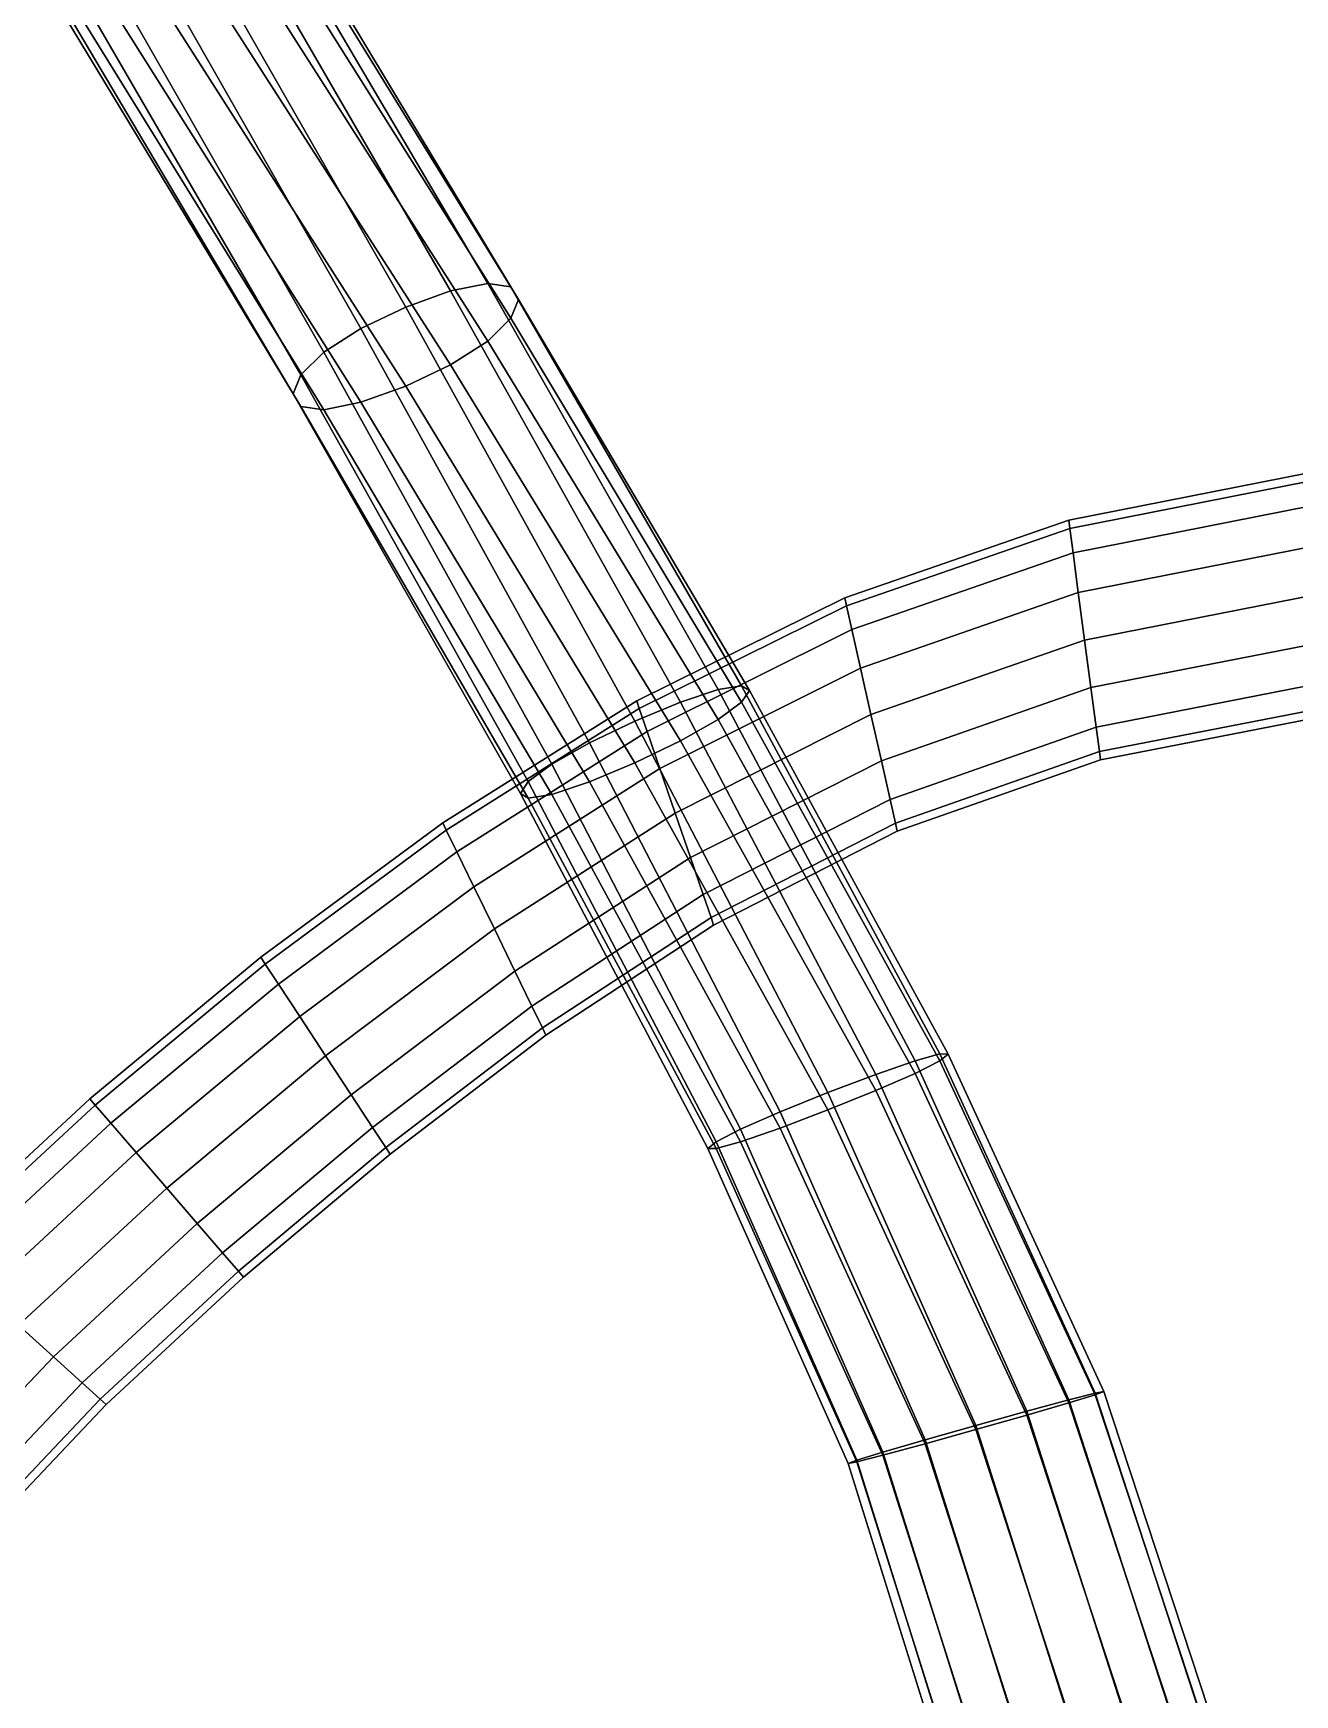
# Model space of a CAD drawing. Extents: x -69847 to 69397, y -182924 to 65597.
# Drawn here: x 11238 to 33842, y -117223 to -87453 of the extents above; entities that cross this region are included whole.
import ezdxf

# ---------------------------------------------------------------- set-up
doc = ezdxf.new("R2010")
doc.units = 0

msp = doc.modelspace()

# ---------------------------------------------------------------- linework, layer by layer
for points in [[(13543.168945, -84716.585938, -84842.164063), (17913.484375, -92358.851563, -90535.335938), (18716.277344, -92070.648438, -90340.320313), (14354.973633, -84528.679688, -84658.351563)], [(14354.973633, -84528.679688, -84658.351563), (18716.277344, -92070.648438, -90340.320313), (19381.449219, -91936.796875, -89755.265625), (15027.611328, -84537.210938, -84106.8125)], [(15445.109375, -84767.210938, -83218.179688), (15027.611328, -84537.210938, -84106.8125), (19381.449219, -91936.796875, -89755.265625), (19794.314453, -91997.335938, -88812.671875)], [(12731.364258, -85055.742188, -84658.25), (17110.689453, -92743.71875, -90340.3125), (17913.484375, -92358.851563, -90535.335938), (13543.168945, -84716.585938, -84842.164063)], [(15584.277344, -85163.203125, -82145.679688), (15445.109375, -84767.210938, -83218.179688), (19794.314453, -91997.335938, -88812.671875), (19931.935547, -92221.585938, -87675.054688)], [(12058.726563, -85500.984375, -84106.632813), (16445.517578, -93167.554688, -89755.242188), (17110.689453, -92743.71875, -90340.3125), (12731.364258, -85055.742188, -84658.25)], [(15445.109375, -85649.546875, -81073.15625), (15584.277344, -85163.203125, -82145.679688), (19931.935547, -92221.585938, -87675.054688), (19794.314453, -92561.226563, -86537.4375)], [(11641.227539, -86002.046875, -83217.960938), (16032.654297, -93574.242188, -88812.648438), (16445.517578, -93167.554688, -89755.242188), (12058.726563, -85500.984375, -84106.632813)], [(15027.611328, -86150.617188, -80184.476563), (15445.109375, -85649.546875, -81073.15625), (19794.314453, -92561.226563, -86537.4375), (19381.449219, -92967.90625, -85594.835938)], [(11502.061523, -86488.390625, -82145.445313), (15895.033203, -93913.875, -87675.023438), (16032.654297, -93574.242188, -88812.648438), (11641.227539, -86002.046875, -83217.960938)], [(18716.277344, -93391.75, -85009.765625), (14354.973633, -86595.851563, -79632.859375), (15027.611328, -86150.617188, -80184.476563), (19381.449219, -92967.90625, -85594.835938)], [(11641.227539, -86884.382813, -81072.9375), (16032.654297, -94138.125, -86537.40625), (15895.033203, -93913.875, -87675.023438), (11502.061523, -86488.390625, -82145.445313)], [(17913.484375, -93776.617188, -84814.742188), (13543.168945, -86935.007813, -79448.960938), (14354.973633, -86595.851563, -79632.859375), (18716.277344, -93391.75, -85009.765625)], [(12058.726563, -87114.382813, -80184.3125), (16445.517578, -94198.664063, -85594.8125), (16032.654297, -94138.125, -86537.40625), (11641.227539, -86884.382813, -81072.9375)], [(16445.517578, -94198.664063, -85594.8125), (12058.726563, -87114.382813, -80184.3125), (12731.364258, -87122.914063, -79632.773438), (17110.689453, -94064.820313, -85009.757813)], [(17110.689453, -94064.820313, -85009.757813), (12731.364258, -87122.914063, -79632.773438), (13543.168945, -86935.007813, -79448.960938), (17913.484375, -93776.617188, -84814.742188)], [(18716.277344, -92070.648438, -90340.320313), (22835.388672, -99436.757813, -95040.75), (23511.175781, -99209.171875, -94427.46875), (19381.449219, -91936.796875, -89755.265625)], [(19794.314453, -91997.335938, -88812.671875), (19381.449219, -91936.796875, -89755.265625), (23511.175781, -99209.171875, -94427.46875), (23930.628906, -99143.351563, -93439.40625)], [(17913.484375, -92358.851563, -90535.335938), (22019.785156, -99777.96875, -95245.179688), (22835.388672, -99436.757813, -95040.75), (18716.277344, -92070.648438, -90340.320313)], [(19931.935547, -92221.585938, -87675.054688), (19794.314453, -91997.335938, -88812.671875), (23930.628906, -99143.351563, -93439.40625), (24070.447266, -99228.625, -92246.914063)], [(19794.314453, -92561.226563, -86537.4375), (19931.935547, -92221.585938, -87675.054688), (24070.447266, -99228.625, -92246.914063), (23930.628906, -99439.585938, -91054.421875)], [(17110.689453, -92743.71875, -90340.3125), (21204.181641, -100169.960938, -95040.75), (22019.785156, -99777.96875, -95245.179688), (17913.484375, -92358.851563, -90535.335938)], [(19381.449219, -92967.90625, -85594.835938), (19794.314453, -92561.226563, -86537.4375), (23930.628906, -99439.585938, -91054.421875), (23511.175781, -99750.84375, -90066.359375)], [(16445.517578, -93167.554688, -89755.242188), (20528.394531, -100549.890625, -94427.46875), (21204.181641, -100169.960938, -95040.75), (17110.689453, -92743.71875, -90340.3125)], [(16032.654297, -93574.242188, -88812.648438), (20108.941406, -100861.148438, -93439.40625), (20528.394531, -100549.890625, -94427.46875), (16445.517578, -93167.554688, -89755.242188)], [(22835.388672, -100130.773438, -89453.078125), (18716.277344, -93391.75, -85009.765625), (19381.449219, -92967.90625, -85594.835938), (23511.175781, -99750.84375, -90066.359375)], [(22019.785156, -100522.765625, -89248.648438), (17913.484375, -93776.617188, -84814.742188), (18716.277344, -93391.75, -85009.765625), (22835.388672, -100130.773438, -89453.078125)], [(15895.033203, -93913.875, -87675.023438), (19969.125, -101072.109375, -92246.914063), (20108.941406, -100861.148438, -93439.40625), (16032.654297, -93574.242188, -88812.648438)], [(16032.654297, -94138.125, -86537.40625), (20108.941406, -101157.382813, -91054.421875), (19969.125, -101072.109375, -92246.914063), (15895.033203, -93913.875, -87675.023438)], [(20528.394531, -101091.5625, -90066.359375), (16445.517578, -94198.664063, -85594.8125), (17110.689453, -94064.820313, -85009.757813), (21204.181641, -100863.976563, -89453.078125)], [(21204.181641, -100863.976563, -89453.078125), (17110.689453, -94064.820313, -85009.757813), (17913.484375, -93776.617188, -84814.742188), (22019.785156, -100522.765625, -89248.648438)], [(16445.517578, -94198.664063, -85594.8125), (20528.394531, -101091.5625, -90066.359375), (20108.941406, -101157.382813, -91054.421875), (16032.654297, -94138.125, -86537.40625)], [(29792.476563, -96179.53125, -17978.796875), (29811.839844, -96325.820313, -18867.46875), (34104.773438, -95476.953125, -18867.46875), (34095.230469, -95328.375, -17978.796875)], [(29811.839844, -96325.820313, -17090.125), (29792.476563, -96179.53125, -17978.796875), (34095.230469, -95328.375, -17978.796875), (34104.773438, -95476.953125, -17090.125)], [(29811.839844, -96325.820313, -18867.46875), (29869.925781, -96764.6875, -19603.796875), (34133.394531, -95922.695313, -19603.796875), (34104.773438, -95476.953125, -18867.46875)], [(29869.925781, -96764.6875, -16353.796875), (29811.839844, -96325.820313, -17090.125), (34104.773438, -95476.953125, -17090.125), (34133.394531, -95922.695313, -16353.796875)], [(34179.511719, -96640.828125, -15896.765625), (29963.509766, -97471.75, -15896.765625), (29869.925781, -96764.6875, -16353.796875), (34133.394531, -95922.695313, -16353.796875)], [(29869.925781, -96764.6875, -19603.796875), (29963.509766, -97471.75, -20060.828125), (34179.511719, -96640.828125, -20060.828125), (34133.394531, -95922.695313, -19603.796875)], [(25777.511719, -97569.484375, -17978.796875), (25809.587891, -97711.984375, -18867.46875), (29811.839844, -96325.820313, -18867.46875), (29792.476563, -96179.53125, -17978.796875)], [(25809.587891, -97711.984375, -17090.125), (25777.511719, -97569.484375, -17978.796875), (29792.476563, -96179.53125, -17978.796875), (29811.839844, -96325.820313, -17090.125)], [(25809.587891, -97711.984375, -18867.46875), (25905.818359, -98139.492188, -19603.796875), (29869.925781, -96764.6875, -19603.796875), (29811.839844, -96325.820313, -18867.46875)], [(25905.818359, -98139.492188, -16353.796875), (25809.587891, -97711.984375, -17090.125), (29811.839844, -96325.820313, -17090.125), (29869.925781, -96764.6875, -16353.796875)], [(34235.171875, -97507.539063, -15744.421875), (30076.455078, -98325.09375, -15744.421875), (29963.509766, -97471.75, -15896.765625), (34179.511719, -96640.828125, -15896.765625)], [(29963.509766, -97471.75, -20060.828125), (30076.457031, -98325.09375, -20213.171875), (34235.171875, -97507.539063, -20213.171875), (34179.511719, -96640.828125, -20060.828125)], [(26060.853516, -98828.242188, -15896.765625), (25905.818359, -98139.492188, -16353.796875), (29869.925781, -96764.6875, -16353.796875), (29963.509766, -97471.75, -15896.765625)], [(29869.925781, -96764.6875, -19603.796875), (25905.818359, -98139.492188, -19603.796875), (26060.853516, -98828.242188, -20060.828125), (29963.509766, -97471.75, -20060.828125)], [(22050.583984, -99414.8125, -17978.796875), (22097.582031, -99551.84375, -18867.46875), (25809.587891, -97711.984375, -18867.46875), (25777.511719, -97569.484375, -17978.796875)], [(22097.582031, -99551.84375, -17090.125), (22050.583984, -99414.8125, -17978.796875), (25777.511719, -97569.484375, -17978.796875), (25809.587891, -97711.984375, -17090.125)], [(26247.964844, -99659.5, -15744.421875), (26060.853516, -98828.242188, -15896.765625), (29963.509766, -97471.75, -15896.765625), (30076.455078, -98325.09375, -15744.421875)], [(29963.509766, -97471.75, -20060.828125), (26060.853516, -98828.242188, -20060.828125), (26247.966797, -99659.5, -20213.171875), (30076.457031, -98325.09375, -20213.171875)], [(34290.828125, -98374.25, -15896.765625), (30189.400391, -99178.4375, -15896.765625), (30076.455078, -98325.09375, -15744.421875), (34235.171875, -97507.539063, -15744.421875)], [(30076.457031, -98325.09375, -20213.171875), (30189.402344, -99178.4375, -20060.828125), (34290.832031, -98374.25, -20060.828125), (34235.171875, -97507.539063, -20213.171875)], [(22097.582031, -99551.84375, -18867.46875), (22238.572266, -99962.9375, -19603.796875), (25905.818359, -98139.492188, -19603.796875), (25809.587891, -97711.984375, -18867.46875)], [(22238.572266, -99962.9375, -16353.796875), (22097.582031, -99551.84375, -17090.125), (25809.587891, -97711.984375, -17090.125), (25905.818359, -98139.492188, -16353.796875)], [(22465.726563, -100625.25, -15896.765625), (22238.572266, -99962.9375, -16353.796875), (25905.818359, -98139.492188, -16353.796875), (26060.853516, -98828.242188, -15896.765625)], [(25905.818359, -98139.492188, -19603.796875), (22238.572266, -99962.9375, -19603.796875), (22465.726563, -100625.257813, -20060.828125), (26060.853516, -98828.242188, -20060.828125)], [(26435.078125, -100490.75, -15896.765625), (26247.964844, -99659.5, -15744.421875), (30076.455078, -98325.09375, -15744.421875), (30189.400391, -99178.4375, -15896.765625)], [(30076.457031, -98325.09375, -20213.171875), (26247.966797, -99659.5, -20213.171875), (26435.078125, -100490.757813, -20060.828125), (30189.402344, -99178.4375, -20060.828125)], [(34336.945313, -99092.382813, -16353.796875), (30282.984375, -99885.5, -16353.796875), (30189.400391, -99178.4375, -15896.765625), (34290.828125, -98374.25, -15896.765625)], [(30189.402344, -99178.4375, -20060.828125), (30282.986328, -99885.5, -19603.796875), (34336.949219, -99092.382813, -19603.796875), (34290.832031, -98374.25, -20060.828125)], [(22739.876953, -101424.601563, -15744.421875), (22465.726563, -100625.25, -15896.765625), (26060.853516, -98828.242188, -15896.765625), (26247.964844, -99659.5, -15744.421875)], [(26060.853516, -98828.242188, -20060.828125), (22465.726563, -100625.257813, -20060.828125), (22739.876953, -101424.609375, -20213.171875), (26247.966797, -99659.5, -20213.171875)], [(34365.570313, -99538.125, -17090.125), (30341.072266, -100324.367188, -17090.125), (30282.984375, -99885.5, -16353.796875), (34336.945313, -99092.382813, -16353.796875)], [(34336.949219, -99092.382813, -19603.796875), (30282.986328, -99885.5, -19603.796875), (30341.072266, -100324.367188, -18867.46875), (34365.570313, -99538.125, -18867.46875)], [(18575.798828, -101600.203125, -17978.796875), (18638.808594, -101729.890625, -18867.46875), (22097.582031, -99551.84375, -18867.46875), (22050.583984, -99414.8125, -17978.796875)], [(18638.808594, -101729.890625, -17090.125), (18575.798828, -101600.203125, -17978.796875), (22050.583984, -99414.8125, -17978.796875), (22097.582031, -99551.84375, -17090.125)], [(23511.175781, -99209.171875, -94427.46875), (22835.388672, -99436.757813, -95040.75), (26333.552734, -106108.835938, -98112.710938), (27042.771484, -105862.59375, -97481.359375)], [(23930.628906, -99143.351563, -93439.40625), (23511.175781, -99209.171875, -94427.46875), (27042.771484, -105862.59375, -97481.359375), (27482.974609, -105741.335938, -96464.195313)], [(24070.447266, -99228.625, -92246.914063), (23930.628906, -99143.351563, -93439.40625), (27482.974609, -105741.335938, -96464.195313), (27629.710938, -105745.804688, -95236.570313)], [(23930.628906, -99439.585938, -91054.421875), (24070.447266, -99228.625, -92246.914063), (27629.710938, -105745.804688, -95236.570313), (27482.974609, -105865.359375, -94008.953125)], [(26590.113281, -101179.507813, -16353.796875), (26435.078125, -100490.75, -15896.765625), (30189.400391, -99178.4375, -15896.765625), (30282.984375, -99885.5, -16353.796875)], [(30189.402344, -99178.4375, -20060.828125), (26435.078125, -100490.757813, -20060.828125), (26590.113281, -101179.507813, -19603.796875), (30282.986328, -99885.5, -19603.796875)], [(18638.808594, -101729.890625, -18867.46875), (18827.839844, -102118.9375, -19603.796875), (22238.572266, -99962.9375, -19603.796875), (22097.582031, -99551.84375, -18867.46875)], [(18827.839844, -102118.9375, -16353.796875), (18638.808594, -101729.890625, -17090.125), (22097.582031, -99551.84375, -17090.125), (22238.572266, -99962.9375, -16353.796875)], [(22835.388672, -99436.757813, -95040.75), (22019.785156, -99777.96875, -95245.179688), (25477.599609, -106433.882813, -98323.15625), (26333.552734, -106108.835938, -98112.710938)], [(23014.027344, -102223.953125, -15896.765625), (22739.876953, -101424.601563, -15744.421875), (26247.964844, -99659.5, -15744.421875), (26435.078125, -100490.75, -15896.765625)], [(26247.966797, -99659.5, -20213.171875), (22739.876953, -101424.609375, -20213.171875), (23014.027344, -102223.953125, -20060.828125), (26435.078125, -100490.757813, -20060.828125)], [(23511.175781, -99750.84375, -90066.359375), (23930.628906, -99439.585938, -91054.421875), (27482.974609, -105865.359375, -94008.953125), (27042.771484, -106089.375, -92991.78125)], [(34365.570313, -99538.125, -18867.46875), (30341.072266, -100324.367188, -18867.46875), (30360.433594, -100470.65625, -17978.796875), (34375.113281, -99686.703125, -17978.796875)], [(34375.113281, -99686.703125, -17978.796875), (30360.433594, -100470.65625, -17978.796875), (30341.072266, -100324.367188, -17090.125), (34365.570313, -99538.125, -17090.125)], [(19132.390625, -102745.734375, -15896.765625), (18827.839844, -102118.9375, -16353.796875), (22238.572266, -99962.9375, -16353.796875), (22465.726563, -100625.25, -15896.765625)], [(22238.572266, -99962.9375, -19603.796875), (18827.839844, -102118.9375, -19603.796875), (19132.390625, -102745.742188, -20060.828125), (22465.726563, -100625.257813, -20060.828125)], [(22019.785156, -99777.96875, -95245.179688), (21204.181641, -100169.960938, -95040.75), (24621.646484, -106780.1875, -98112.710938), (25477.599609, -106433.882813, -98323.15625)], [(22835.388672, -100130.773438, -89453.078125), (23511.175781, -99750.84375, -90066.359375), (27042.771484, -106089.375, -92991.78125), (26333.552734, -106399.398438, -92360.429688)], [(30282.986328, -99885.5, -19603.796875), (26590.113281, -101179.507813, -19603.796875), (26686.341797, -101607.007813, -18867.46875), (30341.072266, -100324.367188, -18867.46875)], [(30341.072266, -100324.367188, -17090.125), (26686.341797, -101607.007813, -17090.125), (26590.113281, -101179.507813, -16353.796875), (30282.984375, -99885.5, -16353.796875)], [(21204.181641, -100169.960938, -95040.75), (20528.394531, -100549.890625, -94427.46875), (23912.427734, -107090.210938, -97481.359375), (24621.646484, -106780.1875, -98112.710938)], [(22019.785156, -100522.765625, -89248.648438), (22835.388672, -100130.773438, -89453.078125), (26333.552734, -106399.398438, -92360.429688), (25477.599609, -106745.703125, -92149.984375)], [(30341.072266, -100324.367188, -18867.46875), (26686.341797, -101607.007813, -18867.46875), (26718.417969, -101749.515625, -17978.796875), (30360.433594, -100470.65625, -17978.796875)], [(30360.433594, -100470.65625, -17978.796875), (26718.417969, -101749.515625, -17978.796875), (26686.341797, -101607.007813, -17090.125), (30341.072266, -100324.367188, -17090.125)], [(20528.394531, -100549.890625, -94427.46875), (20108.941406, -100861.148438, -93439.40625), (23472.222656, -107314.226563, -96464.195313), (23912.427734, -107090.210938, -97481.359375)], [(21204.181641, -100863.976563, -89453.078125), (22019.785156, -100522.765625, -89248.648438), (25477.599609, -106745.703125, -92149.984375), (24621.644531, -107070.75, -92360.429688)], [(23241.181641, -102886.273438, -16353.796875), (23014.027344, -102223.953125, -15896.765625), (26435.078125, -100490.75, -15896.765625), (26590.113281, -101179.507813, -16353.796875)], [(26435.078125, -100490.757813, -20060.828125), (23014.027344, -102223.953125, -20060.828125), (23241.181641, -102886.273438, -19603.796875), (26590.113281, -101179.507813, -19603.796875)], [(19499.951172, -103502.21875, -15744.421875), (19132.390625, -102745.734375, -15896.765625), (22465.726563, -100625.25, -15896.765625), (22739.876953, -101424.601563, -15744.421875)], [(22465.726563, -100625.257813, -20060.828125), (19132.390625, -102745.742188, -20060.828125), (19499.951172, -103502.21875, -20213.171875), (22739.876953, -101424.609375, -20213.171875)], [(20108.941406, -100861.148438, -93439.40625), (19969.125, -101072.109375, -92246.914063), (23325.488281, -107433.78125, -95236.570313), (23472.222656, -107314.226563, -96464.195313)], [(20528.394531, -101091.5625, -90066.359375), (21204.181641, -100863.976563, -89453.078125), (24621.644531, -107070.75, -92360.429688), (23912.427734, -107317, -92991.78125)], [(19969.125, -101072.109375, -92246.914063), (20108.941406, -101157.382813, -91054.421875), (23472.222656, -107438.25, -94008.953125), (23325.488281, -107433.78125, -95236.570313)], [(20108.941406, -101157.382813, -91054.421875), (20528.394531, -101091.5625, -90066.359375), (23912.427734, -107317, -92991.78125), (23472.222656, -107438.25, -94008.953125)], [(26590.113281, -101179.507813, -19603.796875), (23241.181641, -102886.273438, -19603.796875), (23382.171875, -103297.367188, -18867.46875), (26686.341797, -101607.007813, -18867.46875)], [(26686.341797, -101607.007813, -17090.125), (23382.171875, -103297.367188, -17090.125), (23241.181641, -102886.273438, -16353.796875), (26590.113281, -101179.507813, -16353.796875)], [(19867.511719, -104258.703125, -15896.765625), (19499.951172, -103502.21875, -15744.421875), (22739.876953, -101424.601563, -15744.421875), (23014.027344, -102223.953125, -15896.765625)], [(22739.876953, -101424.609375, -20213.171875), (19499.951172, -103502.21875, -20213.171875), (19867.511719, -104258.703125, -20060.828125), (23014.027344, -102223.953125, -20060.828125)], [(15317.262695, -104010.359375, -17978.796875), (15396.263672, -104130.617188, -18867.46875), (18638.808594, -101729.890625, -18867.46875), (18575.798828, -101600.203125, -17978.796875)], [(15396.263672, -104130.617188, -17090.125), (15317.262695, -104010.359375, -17978.796875), (18575.798828, -101600.203125, -17978.796875), (18638.808594, -101729.890625, -17090.125)], [(15396.263672, -104130.617188, -18867.46875), (15633.267578, -104491.398438, -19603.796875), (18827.839844, -102118.9375, -19603.796875), (18638.808594, -101729.890625, -18867.46875)], [(15633.267578, -104491.398438, -16353.796875), (15396.263672, -104130.617188, -17090.125), (18638.808594, -101729.890625, -17090.125), (18827.839844, -102118.9375, -16353.796875)], [(26686.341797, -101607.007813, -18867.46875), (23382.171875, -103297.367188, -18867.46875), (23429.169922, -103434.398438, -17978.796875), (26718.417969, -101749.515625, -17978.796875)], [(26718.417969, -101749.515625, -17978.796875), (23429.169922, -103434.398438, -17978.796875), (23382.171875, -103297.367188, -17090.125), (26686.341797, -101607.007813, -17090.125)], [(16015.109375, -105072.648438, -15896.765625), (15633.267578, -104491.398438, -16353.796875), (18827.839844, -102118.9375, -16353.796875), (19132.390625, -102745.734375, -15896.765625)], [(18827.839844, -102118.9375, -19603.796875), (15633.267578, -104491.398438, -19603.796875), (16015.109375, -105072.648438, -20060.828125), (19132.390625, -102745.742188, -20060.828125)], [(20172.0625, -104885.5, -16353.796875), (19867.511719, -104258.703125, -15896.765625), (23014.027344, -102223.953125, -15896.765625), (23241.181641, -102886.273438, -16353.796875)], [(23014.027344, -102223.953125, -20060.828125), (19867.511719, -104258.703125, -20060.828125), (20172.0625, -104885.5, -19603.796875), (23241.181641, -102886.273438, -19603.796875)], [(16475.951172, -105774.15625, -15744.421875), (16015.109375, -105072.648438, -15896.765625), (19132.390625, -102745.734375, -15896.765625), (19499.951172, -103502.21875, -15744.421875)], [(19132.390625, -102745.742188, -20060.828125), (16015.109375, -105072.648438, -20060.828125), (16475.951172, -105774.15625, -20213.171875), (19499.951172, -103502.21875, -20213.171875)], [(23241.181641, -102886.273438, -19603.796875), (20172.0625, -104885.5, -19603.796875), (20361.09375, -105274.546875, -18867.46875), (23382.171875, -103297.367188, -18867.46875)], [(23382.171875, -103297.367188, -17090.125), (20361.09375, -105274.546875, -17090.125), (20172.0625, -104885.5, -16353.796875), (23241.181641, -102886.273438, -16353.796875)], [(23382.171875, -103297.367188, -18867.46875), (20361.09375, -105274.546875, -18867.46875), (20424.103516, -105404.234375, -17978.796875), (23429.169922, -103434.398438, -17978.796875)], [(23429.169922, -103434.398438, -17978.796875), (20424.103516, -105404.234375, -17978.796875), (20361.09375, -105274.546875, -17090.125), (23382.171875, -103297.367188, -17090.125)], [(16936.792969, -106475.65625, -15896.765625), (16475.951172, -105774.15625, -15744.421875), (19499.951172, -103502.21875, -15744.421875), (19867.511719, -104258.703125, -15896.765625)], [(19499.951172, -103502.21875, -20213.171875), (16475.951172, -105774.15625, -20213.171875), (16936.792969, -106475.65625, -20060.828125), (19867.511719, -104258.703125, -20060.828125)], [(12251.108398, -106547.726563, -17978.796875), (12345.058594, -106656.570313, -18867.46875), (15396.263672, -104130.617188, -18867.46875), (15317.262695, -104010.359375, -17978.796875)], [(12345.058594, -106656.570313, -17090.125), (12251.108398, -106547.726563, -17978.796875), (15317.262695, -104010.359375, -17978.796875), (15396.263672, -104130.617188, -17090.125)], [(12345.058594, -106656.570313, -18867.46875), (12626.908203, -106983.117188, -19603.796875), (15633.267578, -104491.398438, -19603.796875), (15396.263672, -104130.617188, -18867.46875)], [(12626.908203, -106983.117188, -16353.796875), (12345.058594, -106656.570313, -17090.125), (15396.263672, -104130.617188, -17090.125), (15633.267578, -104491.398438, -16353.796875)], [(13081.000977, -107509.203125, -15896.765625), (12626.908203, -106983.117188, -16353.796875), (15633.267578, -104491.398438, -16353.796875), (16015.109375, -105072.648438, -15896.765625)], [(15633.267578, -104491.398438, -19603.796875), (12626.908203, -106983.117188, -19603.796875), (13081.000977, -107509.203125, -20060.828125), (16015.109375, -105072.648438, -20060.828125)], [(17318.632813, -107056.90625, -16353.796875), (16936.792969, -106475.65625, -15896.765625), (19867.511719, -104258.703125, -15896.765625), (20172.0625, -104885.5, -16353.796875)], [(19867.511719, -104258.703125, -20060.828125), (16936.792969, -106475.65625, -20060.828125), (17318.632813, -107056.90625, -19603.796875), (20172.0625, -104885.5, -19603.796875)], [(13629.043945, -108144.132813, -15744.421875), (13081.000977, -107509.203125, -15896.765625), (16015.109375, -105072.648438, -15896.765625), (16475.951172, -105774.15625, -15744.421875)], [(16015.109375, -105072.648438, -20060.828125), (13081.000977, -107509.203125, -20060.828125), (13629.043945, -108144.132813, -20213.171875), (16475.951172, -105774.15625, -20213.171875)], [(20172.0625, -104885.5, -19603.796875), (17318.632813, -107056.90625, -19603.796875), (17555.636719, -107417.679688, -18867.46875), (20361.09375, -105274.546875, -18867.46875)], [(20361.09375, -105274.546875, -17090.125), (17555.636719, -107417.679688, -17090.125), (17318.632813, -107056.90625, -16353.796875), (20172.0625, -104885.5, -16353.796875)], [(20361.09375, -105274.546875, -18867.46875), (17555.636719, -107417.679688, -18867.46875), (17634.636719, -107537.9375, -17978.796875), (20424.103516, -105404.234375, -17978.796875)], [(20424.103516, -105404.234375, -17978.796875), (17634.636719, -107537.9375, -17978.796875), (17555.636719, -107417.679688, -17090.125), (20361.09375, -105274.546875, -17090.125)], [(14177.086914, -108779.070313, -15896.765625), (13629.043945, -108144.132813, -15744.421875), (16475.951172, -105774.15625, -15744.421875), (16936.792969, -106475.65625, -15896.765625)], [(16475.951172, -105774.15625, -20213.171875), (13629.043945, -108144.132813, -20213.171875), (14177.086914, -108779.070313, -20060.828125), (16936.792969, -106475.65625, -20060.828125)], [(27042.771484, -105862.59375, -97481.359375), (26333.552734, -106108.835938, -98112.710938), (29040.021484, -112142.945313, -99744.257813), (29794.791016, -111937.84375, -99103.625)], [(27482.974609, -105741.335938, -96464.195313), (27042.771484, -105862.59375, -97481.359375), (29794.791016, -111937.84375, -99103.625), (30263.267578, -111818.03125, -98071.515625)], [(27042.771484, -106089.375, -92991.78125), (27482.974609, -105865.359375, -94008.953125), (30263.267578, -111847.460938, -95580.195313), (29794.791016, -111991.65625, -94548.078125)], [(27629.710938, -105745.804688, -95236.570313), (27482.974609, -105741.335938, -96464.195313), (30263.267578, -111818.03125, -98071.515625), (30419.427734, -111788.75, -96825.851563)], [(27482.974609, -105865.359375, -94008.953125), (27629.710938, -105745.804688, -95236.570313), (30419.427734, -111788.75, -96825.851563), (30263.267578, -111847.460938, -95580.195313)], [(26333.552734, -106108.835938, -98112.710938), (25477.599609, -106433.882813, -98323.15625), (28129.089844, -112397.101563, -99957.796875), (29040.021484, -112142.945313, -99744.257813)], [(26333.552734, -106399.398438, -92360.429688), (27042.771484, -106089.375, -92991.78125), (29794.791016, -111991.65625, -94548.078125), (29040.019531, -112211.90625, -93907.453125)], [(9401.575195, -109185.742188, -17978.796875), (9508.788086, -109282.414063, -18867.46875), (12345.058594, -106656.570313, -18867.46875), (12251.108398, -106547.726563, -17978.796875)], [(9508.788086, -109282.414063, -17090.125), (9401.575195, -109185.742188, -17978.796875), (12251.108398, -106547.726563, -17978.796875), (12345.058594, -106656.570313, -17090.125)], [(14631.179688, -109305.15625, -16353.796875), (14177.086914, -108779.070313, -15896.765625), (16936.792969, -106475.65625, -15896.765625), (17318.632813, -107056.90625, -16353.796875)], [(16936.792969, -106475.65625, -20060.828125), (14177.086914, -108779.070313, -20060.828125), (14631.178711, -109305.15625, -19603.796875), (17318.632813, -107056.90625, -19603.796875)], [(25477.599609, -106433.882813, -98323.15625), (24621.646484, -106780.1875, -98112.710938), (27218.160156, -112656.296875, -99744.257813), (28129.089844, -112397.101563, -99957.796875)], [(25477.599609, -106745.703125, -92149.984375), (26333.552734, -106399.398438, -92360.429688), (29040.019531, -112211.90625, -93907.453125), (28129.089844, -112471.101563, -93693.90625)], [(9508.788086, -109282.414063, -18867.46875), (9830.426758, -109572.429688, -19603.796875), (12626.908203, -106983.117188, -19603.796875), (12345.058594, -106656.570313, -18867.46875)], [(9830.426758, -109572.429688, -16353.796875), (9508.788086, -109282.414063, -17090.125), (12345.058594, -106656.570313, -17090.125), (12626.908203, -106983.117188, -16353.796875)], [(24621.646484, -106780.1875, -98112.710938), (23912.427734, -107090.210938, -97481.359375), (26463.390625, -112876.539063, -99103.625), (27218.160156, -112656.296875, -99744.257813)], [(24621.644531, -107070.75, -92360.429688), (25477.599609, -106745.703125, -92149.984375), (28129.089844, -112471.101563, -93693.90625), (27218.160156, -112725.25, -93907.453125)], [(10348.623047, -110039.671875, -15896.765625), (9830.426758, -109572.429688, -16353.796875), (12626.908203, -106983.117188, -16353.796875), (13081.000977, -107509.203125, -15896.765625)], [(12626.908203, -106983.117188, -19603.796875), (9830.426758, -109572.429688, -19603.796875), (10348.623047, -110039.671875, -20060.828125), (13081.000977, -107509.203125, -20060.828125)], [(17318.632813, -107056.90625, -19603.796875), (14631.178711, -109305.15625, -19603.796875), (14913.029297, -109631.6875, -18867.46875), (17555.636719, -107417.679688, -18867.46875)], [(17555.636719, -107417.679688, -17090.125), (14913.029297, -109631.6875, -17090.125), (14631.179688, -109305.15625, -16353.796875), (17318.632813, -107056.90625, -16353.796875)], [(23912.427734, -107090.210938, -97481.359375), (23472.222656, -107314.226563, -96464.195313), (25994.912109, -113020.734375, -98071.515625), (26463.390625, -112876.539063, -99103.625)], [(23912.427734, -107317, -92991.78125), (24621.644531, -107070.75, -92360.429688), (27218.160156, -112725.25, -93907.453125), (26463.390625, -112930.359375, -94548.078125)], [(17555.636719, -107417.679688, -18867.46875), (14913.029297, -109631.6875, -18867.46875), (15006.979492, -109740.539063, -17978.796875), (17634.636719, -107537.9375, -17978.796875)], [(17634.636719, -107537.9375, -17978.796875), (15006.979492, -109740.539063, -17978.796875), (14913.029297, -109631.6875, -17090.125), (17555.636719, -107417.679688, -17090.125)], [(23472.222656, -107314.226563, -96464.195313), (23325.488281, -107433.78125, -95236.570313), (25838.751953, -113079.453125, -96825.851563), (25994.912109, -113020.734375, -98071.515625)], [(23325.488281, -107433.78125, -95236.570313), (23472.222656, -107438.25, -94008.953125), (25994.912109, -113050.171875, -95580.195313), (25838.751953, -113079.453125, -96825.851563)], [(23472.222656, -107438.25, -94008.953125), (23912.427734, -107317, -92991.78125), (26463.390625, -112930.359375, -94548.078125), (25994.912109, -113050.171875, -95580.195313)], [(10974.032227, -110603.585938, -15744.421875), (10348.623047, -110039.671875, -15896.765625), (13081.000977, -107509.203125, -15896.765625), (13629.043945, -108144.132813, -15744.421875)], [(13081.000977, -107509.203125, -20060.828125), (10348.623047, -110039.671875, -20060.828125), (10974.032227, -110603.585938, -20213.171875), (13629.043945, -108144.132813, -20213.171875)], [(11599.441406, -111167.5, -15896.765625), (10974.032227, -110603.585938, -15744.421875), (13629.043945, -108144.132813, -15744.421875), (14177.086914, -108779.070313, -15896.765625)], [(13629.043945, -108144.132813, -20213.171875), (10974.032227, -110603.585938, -20213.171875), (11599.441406, -111167.5, -20060.828125), (14177.086914, -108779.070313, -20060.828125)], [(12117.637695, -111634.742188, -16353.796875), (11599.441406, -111167.5, -15896.765625), (14177.086914, -108779.070313, -15896.765625), (14631.179688, -109305.15625, -16353.796875)], [(14177.086914, -108779.070313, -20060.828125), (11599.441406, -111167.5, -20060.828125), (12117.637695, -111634.742188, -19603.796875), (14631.178711, -109305.15625, -19603.796875)], [(14631.178711, -109305.15625, -19603.796875), (12117.637695, -111634.742188, -19603.796875), (12439.276367, -111924.757813, -18867.46875), (14913.029297, -109631.6875, -18867.46875)], [(14913.029297, -109631.6875, -17090.125), (12439.276367, -111924.757813, -17090.125), (12117.637695, -111634.742188, -16353.796875), (14631.179688, -109305.15625, -16353.796875)], [(14913.029297, -109631.6875, -18867.46875), (12439.276367, -111924.757813, -18867.46875), (12546.489258, -112021.429688, -17978.796875), (15006.979492, -109740.539063, -17978.796875)], [(15006.979492, -109740.539063, -17978.796875), (12546.489258, -112021.429688, -17978.796875), (12439.276367, -111924.757813, -17090.125), (14913.029297, -109631.6875, -17090.125)], [(10974.032227, -110603.585938, -20213.171875), (8539.123047, -113165.859375, -20213.171875), (9228.860352, -113663.117188, -20060.828125), (11599.441406, -111167.5, -20060.828125)], [(9228.861328, -113663.117188, -15896.765625), (8539.124023, -113165.859375, -15744.421875), (10974.032227, -110603.585938, -15744.421875), (11599.441406, -111167.5, -15896.765625)], [(11599.441406, -111167.5, -20060.828125), (9228.860352, -113663.117188, -20060.828125), (9800.356445, -114075.125, -19603.796875), (12117.637695, -111634.742188, -19603.796875)], [(9800.357422, -114075.125, -16353.796875), (9228.861328, -113663.117188, -15896.765625), (11599.441406, -111167.5, -15896.765625), (12117.637695, -111634.742188, -16353.796875)], [(12117.637695, -111634.742188, -19603.796875), (9800.356445, -114075.125, -19603.796875), (10155.079102, -114330.859375, -18867.46875), (12439.276367, -111924.757813, -18867.46875)], [(12439.276367, -111924.757813, -17090.125), (10155.079102, -114330.859375, -17090.125), (9800.357422, -114075.125, -16353.796875), (12117.637695, -111634.742188, -16353.796875)], [(12439.276367, -111924.757813, -18867.46875), (10155.079102, -114330.859375, -18867.46875), (10273.319336, -114416.101563, -17978.796875), (12546.489258, -112021.429688, -17978.796875)], [(12546.489258, -112021.429688, -17978.796875), (10273.319336, -114416.101563, -17978.796875), (10155.079102, -114330.859375, -17090.125), (12439.276367, -111924.757813, -17090.125)], [(30263.267578, -111818.03125, -98071.515625), (29794.791016, -111937.84375, -99103.625), (31633.933594, -117608.820313, -99688.148438), (32129.171875, -117522.84375, -98650.523438)], [(29794.791016, -111991.65625, -94548.078125), (30263.267578, -111847.460938, -95580.195313), (32129.171875, -117501.835938, -96145.914063), (31633.933594, -117570.40625, -95108.289063)], [(30419.427734, -111788.75, -96825.851563), (30263.267578, -111818.03125, -98071.515625), (32129.171875, -117522.84375, -98650.523438), (32294.25, -117486.585938, -97398.21875)], [(30263.267578, -111847.460938, -95580.195313), (30419.427734, -111788.75, -96825.851563), (32294.25, -117486.585938, -97398.21875), (32129.171875, -117501.835938, -96145.914063)], [(29040.021484, -112142.945313, -99744.257813), (28129.089844, -112397.101563, -99957.796875), (29873.083984, -117890.773438, -100546.875), (30836.048828, -117738.71875, -100332.195313)], [(28129.089844, -112471.101563, -93693.90625), (29040.019531, -112211.90625, -93907.453125), (30836.046875, -117689.507813, -94464.242188), (29873.082031, -117837.960938, -94249.5625)], [(29040.019531, -112211.90625, -93907.453125), (29794.791016, -111991.65625, -94548.078125), (31633.933594, -117570.40625, -95108.289063), (30836.046875, -117689.507813, -94464.242188)], [(29794.791016, -111937.84375, -99103.625), (29040.021484, -112142.945313, -99744.257813), (30836.048828, -117738.71875, -100332.195313), (31633.933594, -117608.820313, -99688.148438)], [(28129.089844, -112397.101563, -99957.796875), (27218.160156, -112656.296875, -99744.257813), (28910.117188, -118039.234375, -100332.195313), (29873.083984, -117890.773438, -100546.875)], [(27218.160156, -112725.25, -93907.453125), (28129.089844, -112471.101563, -93693.90625), (29873.082031, -117837.960938, -94249.5625), (28910.117188, -117990.015625, -94464.242188)], [(27218.160156, -112656.296875, -99744.257813), (26463.390625, -112876.539063, -99103.625), (28112.232422, -118158.328125, -99688.148438), (28910.117188, -118039.234375, -100332.195313)], [(26463.390625, -112930.359375, -94548.078125), (27218.160156, -112725.25, -93907.453125), (28910.117188, -117990.015625, -94464.242188), (28112.232422, -118119.914063, -95108.289063)], [(25994.912109, -113020.734375, -98071.515625), (25838.751953, -113079.453125, -96825.851563), (27451.914063, -118242.148438, -97398.21875), (27616.994141, -118226.898438, -98650.523438)], [(25838.751953, -113079.453125, -96825.851563), (25994.912109, -113050.171875, -95580.195313), (27616.994141, -118205.890625, -96145.914063), (27451.914063, -118242.148438, -97398.21875)], [(26463.390625, -112876.539063, -99103.625), (25994.912109, -113020.734375, -98071.515625), (27616.994141, -118226.898438, -98650.523438), (28112.232422, -118158.328125, -99688.148438)], [(25994.912109, -113050.171875, -95580.195313), (26463.390625, -112930.359375, -94548.078125), (28112.232422, -118119.914063, -95108.289063), (27616.994141, -118205.890625, -96145.914063)]]:
    msp.add_3dface(points)

doc.saveas('drawing.dxf')
